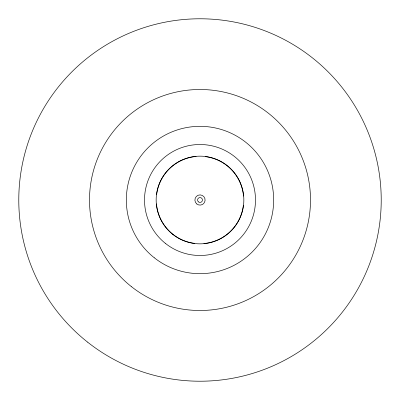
<?xml version="1.0" encoding="UTF-8"?>
<svg xmlns="http://www.w3.org/2000/svg" width="400" height="400" viewBox="0 0 400 400"><rect width="100%" height="100%" fill="white"/><g stroke="black" fill="none" stroke-linecap="round" stroke-linejoin="round"><path stroke-width="0.6" d="M243.405 205.165A43.71 43.71 0 0 1 205.655 243.34M205.06 243.415A43.71 43.71 0 0 1 203.875 243.535M194.835 243.405A43.71 43.71 0 0 1 156.66 205.655M156.585 205.06A43.71 43.71 0 0 1 156.465 203.875M156.595 194.835A43.71 43.71 0 0 1 194.345 156.66M194.94 156.585A43.71 43.71 0 0 1 196.125 156.465M205.165 156.595A43.71 43.71 0 0 1 243.34 194.345M243.415 194.94A43.71 43.71 0 0 1 243.535 196.125M87.56 342.115A181.22 181.22 0 0 0 379.3 226.32A181.22 181.22 0 0 0 133.145 31.565A181.22 181.22 0 0 0 87.56 342.115M154.29 257.77A73.665 73.665 0 0 0 272.885 210.7A73.665 73.665 0 0 0 172.825 131.53A73.665 73.665 0 0 0 154.29 257.77M196.83 204.005A5.11 5.11 0 0 0 205.055 200.74A5.11 5.11 0 0 0 198.115 195.255A5.11 5.11 0 0 0 196.83 204.005M172.795 234.385A43.845 43.845 0 0 0 243.38 206.37A43.845 43.845 0 0 0 183.825 159.25A43.845 43.845 0 0 0 172.795 234.385M198.485 201.915A2.44 2.44 0 0 0 202.415 200.355A2.44 2.44 0 0 0 199.1 197.73A2.44 2.44 0 0 0 198.485 201.915M131.44 286.655A110.5 110.5 0 0 0 309.33 216.05A110.5 110.5 0 0 0 159.235 97.295A110.5 110.5 0 0 0 131.44 286.655M165.57 243.515A55.49 55.49 0 0 0 254.9 208.06A55.49 55.49 0 0 0 179.53 148.425A55.49 55.49 0 0 0 165.57 243.515"/></g></svg>
